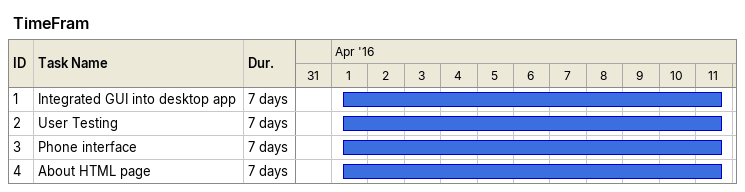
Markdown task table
TimeFram

| ID | Task | Duration | Start | Finish |
|---|---|---|---|---|
| 1 | Integrated GUI into desktop app | 7d | 2016-04-01 | 2016-04-11 |
| 2 | User Testing | 7d | 2016-04-01 | 2016-04-11 |
| 3 | Phone interface | 7d | 2016-04-01 | 2016-04-11 |
| 4 | About HTML page | 7d | 2016-04-01 | 2016-04-11 |
